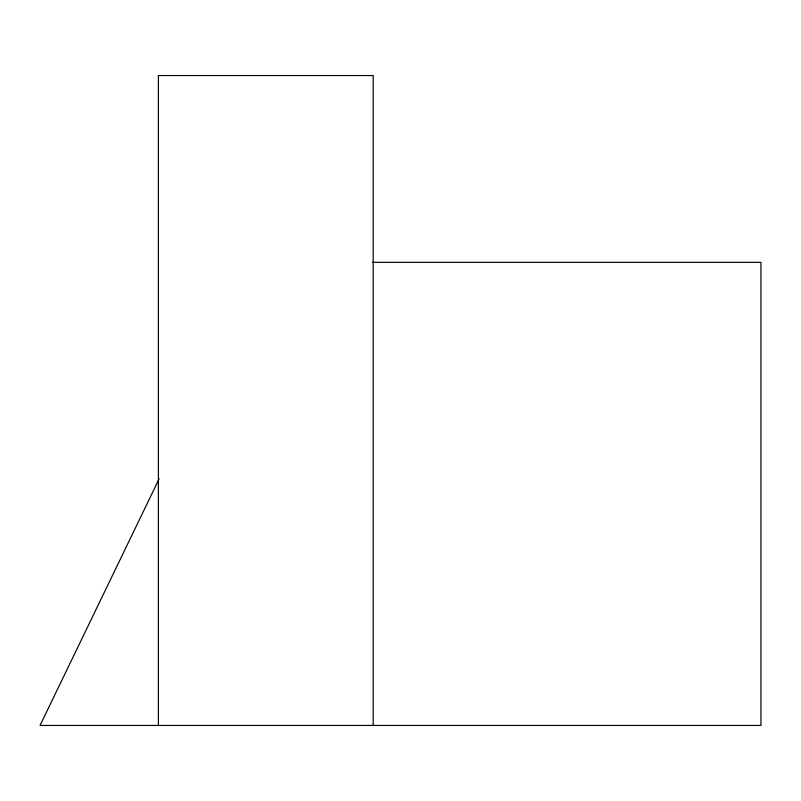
<?xml version="1.0" encoding="UTF-8"?>
<svg xmlns="http://www.w3.org/2000/svg" width="801" height="801" viewBox="0 0 801 801"><rect width="100%" height="100%" fill="white"/><g stroke="black" fill="none" stroke-linecap="round" stroke-linejoin="round"><path stroke-width="1.2" d="M159.199 478.678L40.05 725.446L760.95 725.446L760.95 262.338L372.365 262.338M373.196 725.446L373.196 75.554L158.388 75.554L158.388 725.446"/></g></svg>
